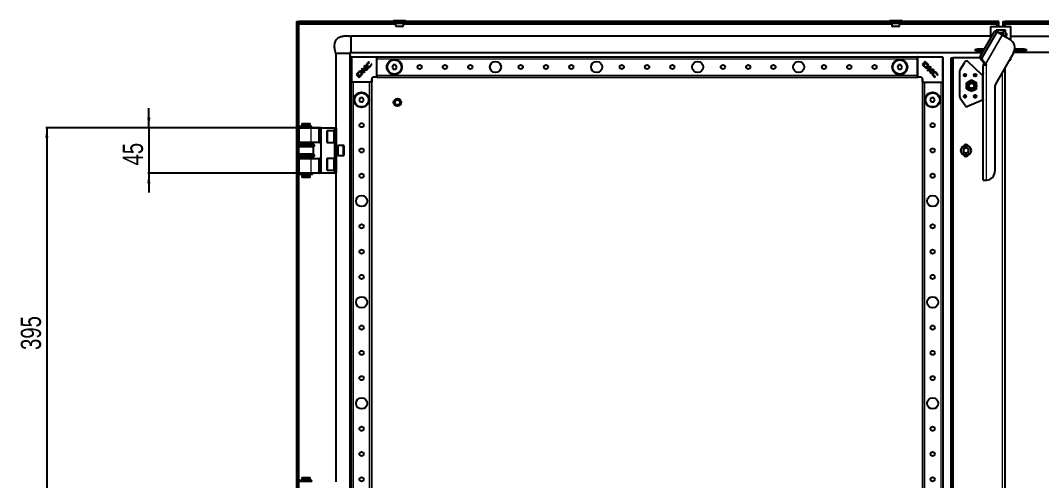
# Model space of a CAD drawing. Header units: millimetres. Extents: x -1275 to 3240, y -1281 to 1219.
# Drawn here: x -1275 to -264, y 2 to 457 of the extents above; entities that cross this region are included whole.
import ezdxf

# ---------------------------------------------------------------- set-up
doc = ezdxf.new("R2010")
doc.units = ezdxf.units.MM
doc.layers.add('FORMAT', color=7, linetype='Continuous')
doc.styles.add('SLDTEXTSTYLE0', font='TXT', dxfattribs={"width": 0.75})
doc.dimstyles.new('SLDDIMSTYLE0', dxfattribs={"dimtxt": 20, "dimasz": 10, "dimexe": 0, "dimexo": 0.0625, "dimgap": 5, "dimtad": 2, "dimdec": 1, "dimrnd": 1e-09, "dimzin": 12, "dimdsep": 46, "dimtxsty": 'SLDTEXTSTYLE0', "dimsah": 1, "dimcen": 0.09, "dimadec": 0, "dimazin": 3, "dimtfac": 1, "dimtofl": 0, "dimtmove": 0, "dimatfit": 3, "dimfxl": 0, "dimfrac": 2, "dimtolj": 1, "dimtzin": 12, "dimarcsym": 0})
doc.dimstyles.new('SLDDIMSTYLE1', dxfattribs={"dimtxt": 20, "dimasz": 10, "dimexe": 0, "dimexo": 0.0625, "dimgap": 5, "dimtad": 2, "dimdec": 1, "dimrnd": 1e-09, "dimzin": 12, "dimdsep": 46, "dimtxsty": 'SLDTEXTSTYLE0', "dimsah": 1, "dimcen": 0.09, "dimadec": 0, "dimazin": 3, "dimtfac": 1, "dimtmove": 0, "dimatfit": 0, "dimfxl": 0, "dimfrac": 2, "dimtolj": 1, "dimtzin": 12, "dimarcsym": 0})

# ---------------------------------------------------------------- blocks, each defined once
blk = doc.blocks.new('_D_6')
at = {"layer": 'FORMAT'}
for p, q in [((-999.6, 351.3), (-1250.2, 351.3)), ((-1249.2, 351.3), (-1249.2, -43.7)), ((-988, -43.7), (-1250.2, -43.7))]:
    blk.add_line(p, q, dxfattribs=at)
for points in [[(-1249.2, 351.3), (-1250.7, 341.3), (-1247.6, 341.3)], [(-1249.2, -43.7), (-1247.6, -33.7), (-1250.7, -33.7)]]:
    blk.add_solid(points, dxfattribs=at)
at = {"layer": 'FORMAT', "insert": (-1274.9, 131.6), "char_height": 20, "attachment_point": 1, "rotation": 90, "style": 'SLDTEXTSTYLE0'}
blk.add_mtext('395', dxfattribs=at)
blk = doc.blocks.new('_D_10')
at = {"layer": 'FORMAT'}
for p, q in [((-1148.3, 351.3), (-1148.3, 370.5)), ((-977.6, 351.3), (-1149.3, 351.3)), ((-1148.3, 351.3), (-1148.3, 306.3)), ((-977.6, 306.3), (-1149.3, 306.3)), ((-1148.3, 306.3), (-1148.3, 287.1))]:
    blk.add_line(p, q, dxfattribs=at)
for points in [[(-1148.3, 351.3), (-1146.7, 361.3), (-1149.8, 361.3)], [(-1148.3, 306.3), (-1149.8, 296.3), (-1146.7, 296.3)]]:
    blk.add_solid(points, dxfattribs=at)
at = {"layer": 'FORMAT', "insert": (-1174, 314), "char_height": 20, "attachment_point": 1, "rotation": 90, "style": 'SLDTEXTSTYLE0'}
blk.add_mtext('45', dxfattribs=at)

msp = doc.modelspace()

# ---------------------------------------------------------------- linework, layer by layer
at = {"color": 7, "linetype": 'Continuous', "lineweight": 25}
for p, q in [((-1002.26, 456.28), (-1002.26, -898.72)), ((-1002.26, 456.28), (-1000.26, 456.28)), ((-1000.26, 456.28), (-1000.26, -898.72)), ((-309.56, 456.28), (-999.96, 456.28)), ((-999.96, 454.28), (-999.96, 456.28)), ((-906.01, 457.03), (-906.01, 456.28)), ((-905.76, 457.28), (-894.76, 457.28)), ((-894.51, 456.28), (-894.51, 457.03)), ((-415.01, 457.03), (-415.01, 456.28)), ((-414.76, 457.28), (-406.25, 457.28)), ((-406.25, 457.28), (-403.76, 457.28)), ((-403.51, 456.28), (-403.51, 457.03)), ((-309.56, 454.28), (-309.56, 456.28)), ((-307.26, 456.28), (-309.26, 456.28)), ((-309.26, 451.28), (-309.26, 456.28)), ((-307.26, 451.28), (-307.26, 456.28)), ((-303.26, 456.28), (-301.26, 456.28)), ((-303.26, 456.28), (-303.26, 451.28)), ((-301.26, 456.28), (-301.26, 451.28)), ((-300.96, 454.28), (-300.96, 456.28)), ((389.44, 456.28), (-300.96, 456.28)), ((-309.56, 454.28), (-999.96, 454.28)), ((-999.66, 453.68), (-999.86, 454.28)), ((-325.7, 421.78), (-311.56, 446.26)), ((-323.86, 420.72), (-309.72, 445.2)), ((-315.26, 451.28), (-295.26, 451.28)), ((-315.26, 439.86), (-315.26, 451.28)), ((-310.45, 446.77), (-308.61, 445.71)), ((-309.65, 454.28), (-309.86, 453.68)), ((-307.26, 445.33), (-309.76, 447.82)), ((-309.76, 447.82), (-309.76, 446.38)), ((-300.76, 447.82), (-309.76, 447.82)), ((-308.61, 445.71), (-303.85, 442.96)), ((-307.26, 444.94), (-307.26, 445.33)), ((-307.26, 445.33), (-306.76, 444.83)), ((-307.26, 445.33), (-303.25, 445.33)), ((-303.25, 445.33), (-303.75, 444.83)), ((-303.25, 445.33), (-300.76, 447.82)), ((-303.25, 445.33), (-303.25, 442.62)), ((389.44, 454.28), (-300.96, 454.28)), ((-300.66, 453.68), (-300.85, 454.28)), ((-300.76, 445.26), (-300.76, 447.82)), ((-300.76, 441.38), (-300.76, 445.26)), ((-295.26, 437.87), (-295.26, 451.28)), ((-948.26, 441.78), (-948.26, 426.11)), ((-315.26, 441.78), (-948.26, 441.78)), ((-303.48, 442.75), (-303.85, 442.96)), ((-303.48, 442.75), (-296.54, 438.74)), ((-300.76, 441.18), (-300.76, 441.38)), ((-295.26, 441.78), (337.74, 441.78)), ((-963.26, 424.78), (-963.26, 351.28)), ((-959.98, 424.78), (-962.28, 424.78)), ((-959.83, 424.78), (-959.98, 424.78)), ((-952.69, 424.78), (-959.83, 424.78)), ((-952.63, 424.78), (-952.69, 424.78)), ((-950.24, 424.78), (-952.63, 424.78)), ((-949.37, 424.78), (-950.24, 424.78)), ((-949.26, 424.78), (-949.26, -867.22)), ((-948.26, 425.78), (-323.38, 425.78)), ((-330.26, 427.28), (-330.26, 428.78)), ((-330.26, 428.78), (-328.26, 428.78)), ((-328.26, 427.28), (-330.26, 427.28)), ((-328.26, 428.78), (-328.26, 427.28)), ((-321.65, 428.78), (-328.26, 428.78)), ((-322.52, 427.28), (-328.26, 427.28)), ((-292.79, 425.23), (-310.63, 394.34)), ((337.74, 425.78), (-292.51, 425.78)), ((-282.26, 427.28), (-291.94, 427.28)), ((-282.26, 428.78), (-291.62, 428.78)), ((-282.26, 427.28), (-282.26, 428.78)), ((-282.26, 428.78), (-280.26, 428.78)), ((-280.26, 427.28), (-282.26, 427.28)), ((-280.26, 428.78), (-280.26, 427.28)), ((-947.76, 396.58), (-947.76, 420.98)), ((-947.46, 421.28), (-923.06, 421.28)), ((-929.82, 415.74), (-930.15, 416.43)), ((-929.96, 415.6), (-929.82, 415.74)), ((-922.76, 420.98), (-922.76, 421.28)), ((-922.76, 421.28), (-387.76, 421.28)), ((-922.76, 420.98), (-922.76, 420.34)), ((-922.76, 419.28), (-922.76, 420.34)), ((-922.76, 403.28), (-922.76, 419.28)), ((-387.76, 420.98), (-387.76, 421.28)), ((-387.76, 420.34), (-387.76, 420.98)), ((-387.76, 419.28), (-387.76, 420.34)), ((-387.76, 403.28), (-387.76, 419.28)), ((-387.46, 421.28), (-363.06, 421.28)), ((-380.15, 416.64), (-383.11, 413.68)), ((-379.45, 415.11), (-381.63, 412.93)), ((-378.16, 414.64), (-380.15, 416.64)), ((-378.71, 414.39), (-379.45, 415.11)), ((-362.76, 420.98), (-362.76, 396.58)), ((-354.76, 420.28), (-354.76, -862.72)), ((-354.76, 420.28), (-352.76, 420.28)), ((-352.76, 420.28), (-352.76, -862.72)), ((-352.16, 420.28), (-352.76, 420.28)), ((-326.04, 420.28), (-352.16, 420.28)), ((-345.49, 408.44), (-341.03, 416.16)), ((-337.95, 416.6), (-324.76, 404.28)), ((-322.15, 415.5), (-325.73, 419.55)), ((-320.32, 414.44), (-323.89, 418.49)), ((-322.15, 415.5), (-320.32, 414.44)), ((-296.69, 418.48), (-295.26, 418.48)), ((-295.26, 418.48), (-295.26, 420.96)), ((-941.12, 405.88), (-943.11, 403.89)), ((-940.87, 405.33), (-941.59, 404.59)), ((-941.59, 404.59), (-939.41, 402.41)), ((-937.06, 409.94), (-938.11, 408.89)), ((-938.11, 408.89), (-935.15, 405.93)), ((-935.67, 408.55), (-937.06, 409.94)), ((-935.18, 411.82), (-935.67, 408.55)), ((-935.33, 408.23), (-932.67, 408.41)), ((-934.09, 406.99), (-935.33, 408.23)), ((-934.39, 412.61), (-935.18, 411.82)), ((-935.15, 405.93), (-934.09, 406.99)), ((-934.86, 409.52), (-934.39, 412.61)), ((-931.39, 409.7), (-934.86, 409.52)), ((-932.67, 408.41), (-931.39, 409.7)), ((-928.01, 414.17), (-928.12, 414.06)), ((-927.76, 413.66), (-928.01, 414.17)), ((-906.41, 413.28), (-907.57, 411.28)), ((-907.57, 411.28), (-906.41, 409.28)), ((-904.1, 413.28), (-906.41, 413.28)), ((-906.41, 409.28), (-904.1, 409.28)), ((-902.95, 411.28), (-904.1, 413.28)), ((-904.1, 409.28), (-902.95, 411.28)), ((-406.41, 413.28), (-407.57, 411.28)), ((-407.57, 411.28), (-406.41, 409.28)), ((-404.1, 413.28), (-406.41, 413.28)), ((-406.41, 409.28), (-404.1, 409.28)), ((-402.95, 411.28), (-404.1, 413.28)), ((-404.1, 409.28), (-402.95, 411.28)), ((-383.11, 413.68), (-381.22, 411.79)), ((-381.63, 412.93), (-380.95, 412.27)), ((-381.22, 411.79), (-381.2, 411.77)), ((-375.15, 411.63), (-378.11, 408.67)), ((-378.11, 408.67), (-377.05, 407.61)), ((-377.05, 407.61), (-375.81, 408.86)), ((-375.81, 408.86), (-375.63, 406.2)), ((-375.63, 406.2), (-374.34, 404.91)), ((-375.49, 409.2), (-374.1, 410.59)), ((-372.22, 408.71), (-375.49, 409.2)), ((-374.1, 410.59), (-375.15, 411.63)), ((-374.52, 408.38), (-371.43, 407.91)), ((-374.34, 404.91), (-374.52, 408.38)), ((-371.43, 407.91), (-372.22, 408.71)), ((-345.76, 381.39), (-345.76, 407.44)), ((-320.24, 414.28), (-322.76, 414.28)), ((-322.76, 414.28), (-322.76, 412.04)), ((-322.76, 299.28), (-322.76, 412.04)), ((-319.44, 413.6), (-320, 414.13)), ((-319.76, 413.9), (-319.76, 413.48)), ((-319.46, 413.57), (-319.44, 413.6)), ((-301.26, 410.57), (-301.26, -853)), ((-947.76, -838.72), (-947.76, 396.28)), ((-947.46, 396.28), (-947.76, 396.28)), ((-946.81, 396.28), (-947.46, 396.28)), ((-945.76, 396.28), (-946.81, 396.28)), ((-929.76, 396.28), (-945.76, 396.28)), ((-943.11, 403.89), (-940.15, 400.93)), ((-940.15, 400.93), (-938.26, 402.82)), ((-939.41, 402.41), (-938.75, 403.09)), ((-938.26, 402.82), (-938.24, 402.84)), ((-928.7, 396.28), (-929.76, 396.28)), ((-928.06, 396.28), (-928.7, 396.28)), ((-927.76, 396.28), (-928.06, 396.28)), ((-927.76, 399.28), (-927.76, 396.58)), ((-927.76, -838.72), (-927.76, 396.28)), ((-923.06, 401.28), (-925.76, 401.28)), ((-922.76, 402.23), (-922.76, 403.28)), ((-922.76, 402.23), (-922.76, 401.58)), ((-922.76, 401.28), (-922.76, 401.58)), ((-922.76, 401.28), (-387.76, 401.28)), ((-387.76, 402.23), (-387.76, 403.28)), ((-387.76, 401.58), (-387.76, 402.23)), ((-387.76, 401.28), (-387.76, 401.58)), ((-384.76, 401.28), (-387.46, 401.28)), ((-382.76, 396.58), (-382.76, 399.28)), ((-382.76, 396.28), (-382.76, -838.72)), ((-382.76, 396.28), (-382.46, 396.28)), ((-381.81, 396.28), (-382.46, 396.28)), ((-381.81, 396.28), (-380.76, 396.28)), ((-380.76, 396.28), (-364.76, 396.28)), ((-370.38, 401.29), (-369.87, 401.53)), ((-369.87, 401.53), (-369.98, 401.64)), ((-368.44, 403.48), (-368.3, 403.35)), ((-368.3, 403.35), (-367.61, 403.68)), ((-364.76, 396.28), (-363.7, 396.28)), ((-363.06, 396.28), (-363.7, 396.28)), ((-363.06, 396.28), (-362.76, 396.28)), ((-362.76, 396.28), (-362.76, -838.72)), ((-339.33, 395.55), (-336.86, 397.05)), ((-334.4, 398.55), (-331.86, 397.17)), ((-324.76, 404.28), (-323.36, 404.28)), ((-323.12, 404.28), (-323.36, 404.28)), ((-334.12, 387.01), (-336.65, 388.39)), ((-329.19, 390.02), (-331.65, 388.51)), ((-311.17, 392.34), (-311.17, 308.28)), ((-938.91, 380.78), (-940.07, 378.78)), ((-940.07, 378.78), (-938.91, 376.78)), ((-936.6, 380.78), (-938.91, 380.78)), ((-938.91, 376.78), (-936.6, 376.78)), ((-935.45, 378.78), (-936.6, 380.78)), ((-936.6, 376.78), (-935.45, 378.78)), ((-373.91, 380.78), (-375.07, 378.78)), ((-375.07, 378.78), (-373.91, 376.78)), ((-371.6, 380.78), (-373.91, 380.78)), ((-373.91, 376.78), (-371.6, 376.78)), ((-370.45, 378.78), (-371.6, 380.78)), ((-371.6, 376.78), (-370.45, 378.78)), ((-340.66, 373.13), (-345.42, 380.28)), ((-323.36, 378.53), (-338.25, 372.38)), ((-323.36, 378.53), (-323.12, 378.78)), ((-323.36, 378.53), (-322.76, 378.64)), ((-996.18, 355.53), (-996.76, 354.53)), ((-996.76, 354.53), (-996.76, 352.53)), ((-993.29, 354.53), (-996.76, 354.53)), ((-996.18, 355.53), (-993.21, 355.53)), ((-988.76, 354.53), (-993.29, 354.53)), ((-993.21, 355.53), (-989.33, 355.53)), ((-988.76, 354.53), (-989.33, 355.53)), ((-988.76, 352.53), (-988.76, 354.53)), ((-999.91, 352.48), (-999.91, 351.58)), ((-986.92, 352.48), (-999.91, 352.48)), ((-986.92, 351.58), (-999.91, 351.58)), ((-999.76, 351.08), (-999.76, 336.98)), ((-999.56, 351.28), (-987.95, 351.28)), ((-996.76, 352.53), (-993.29, 352.53)), ((-996.76, 351.53), (-996.76, 351.28)), ((-996.76, 351.53), (-993.29, 351.53)), ((-996.26, 352.53), (-996.26, 352.48)), ((-996.26, 351.58), (-996.26, 351.53)), ((-993.29, 352.53), (-988.76, 352.53)), ((-993.29, 351.53), (-988.76, 351.53)), ((-989.26, 352.48), (-989.26, 352.53)), ((-989.26, 351.53), (-989.26, 351.58)), ((-988.76, 351.28), (-988.76, 351.53)), ((-987.95, 351.28), (-980.06, 351.28)), ((-986.83, 352.48), (-986.92, 352.48)), ((-986.83, 351.58), (-986.92, 351.58)), ((-986.83, 351.58), (-986.83, 352.48)), ((-986.81, 352.48), (-986.83, 352.48)), ((-986.81, 351.58), (-986.83, 351.58)), ((-986.81, 351.58), (-986.81, 352.48)), ((-979.78, 351.28), (-980.06, 351.28)), ((-979.78, 351.28), (-977.56, 351.28)), ((-977.76, 306.48), (-977.76, 351.08)), ((-977.56, 351.28), (-964.34, 351.28)), ((-971.76, 347.98), (-971.76, 336.88)), ((-964.38, 348.28), (-971.46, 348.28)), ((-964.76, 347.98), (-964.76, 336.88)), ((-963.06, 348.28), (-964.38, 348.28)), ((-964.34, 351.28), (-962.96, 351.28)), ((-964.26, 348.58), (-964.26, 351.08)), ((-962.76, 351.08), (-962.76, 348.58)), ((-962.76, 347.98), (-962.76, 348.58)), ((-962.76, 347.98), (-962.76, 336.88)), ((-1000.26, 335.78), (-985.26, 335.78)), ((-985.26, 335.18), (-1000.26, 335.18)), ((-987.95, 336.78), (-999.56, 336.78)), ((-996.76, 336.78), (-996.76, 335.78)), ((-988.76, 335.78), (-988.76, 336.78)), ((-980.06, 336.78), (-987.95, 336.78)), ((-985.26, 335.18), (-985.26, 335.78)), ((-984.56, 334.5), (-985.26, 335.18)), ((-980.06, 336.78), (-979.78, 336.78)), ((-979.26, 336.78), (-979.78, 336.78)), ((-971.46, 336.58), (-964.38, 336.58)), ((-964.38, 336.58), (-963.06, 336.58)), ((-964.26, 321.28), (-964.26, 336.28)), ((-962.76, 336.28), (-962.76, 336.88)), ((-962.76, 336.28), (-962.76, 321.28)), ((-955.86, 333.78), (-961.26, 333.78)), ((-961.26, 333.78), (-961.26, 323.78)), ((-985.26, 332.38), (-1000.26, 332.38)), ((-985.26, 325.18), (-1000.26, 325.18)), ((-985.26, 332.38), (-984.56, 333.07)), ((-985.26, 325.18), (-985.26, 332.38)), ((-984.56, 324.5), (-985.26, 325.18)), ((-961.51, 331.78), (-962.76, 331.78)), ((-962.76, 325.78), (-961.51, 325.78)), ((-961.26, 323.78), (-955.86, 323.78)), ((-955.26, 333.18), (-955.26, 324.38)), ((-341.85, 330.78), (-342.54, 327.97)), ((-340.44, 325.97), (-342.54, 327.97)), ((-339.07, 331.6), (-341.85, 330.78)), ((-337.66, 326.78), (-340.44, 325.97)), ((-339.07, 331.6), (-336.98, 329.6)), ((-337.66, 326.78), (-336.98, 329.6)), ((-985.26, 322.38), (-1000.26, 322.38)), ((-1000.26, 321.78), (-985.26, 321.78)), ((-999.76, 320.58), (-999.76, 306.48)), ((-999.56, 320.78), (-987.95, 320.78)), ((-996.76, 321.78), (-996.76, 320.78)), ((-988.76, 320.78), (-988.76, 321.78)), ((-987.95, 320.78), (-980.06, 320.78)), ((-985.26, 322.38), (-984.56, 323.07)), ((-985.26, 321.78), (-985.26, 322.38)), ((-979.78, 320.78), (-980.06, 320.78)), ((-979.78, 320.78), (-979.26, 320.78)), ((-971.76, 320.68), (-971.76, 309.58)), ((-964.38, 320.98), (-971.46, 320.98)), ((-964.76, 320.68), (-964.76, 309.58)), ((-963.06, 320.98), (-964.38, 320.98)), ((-962.76, 320.68), (-962.76, 321.28)), ((-962.76, 320.68), (-962.76, 309.58)), ((-999.91, 305.98), (-999.91, 305.08)), ((-986.44, 305.98), (-999.91, 305.98)), ((-986.44, 305.08), (-999.91, 305.08)), ((-987.95, 306.28), (-999.56, 306.28)), ((-996.76, 306.28), (-996.76, 306.03)), ((-996.76, 306.03), (-993.29, 306.03)), ((-996.76, 305.03), (-996.76, 303.03)), ((-996.76, 305.03), (-993.29, 305.03)), ((-996.26, 306.03), (-996.26, 305.98)), ((-996.26, 305.08), (-996.26, 305.03)), ((-993.29, 306.03), (-988.76, 306.03)), ((-993.29, 305.03), (-988.76, 305.03)), ((-989.26, 305.98), (-989.26, 306.03)), ((-989.26, 305.03), (-989.26, 305.08)), ((-988.76, 306.03), (-988.76, 306.28)), ((-988.76, 303.03), (-988.76, 305.03)), ((-980.06, 306.28), (-987.95, 306.28)), ((-986.39, 305.98), (-986.44, 305.98)), ((-986.39, 305.08), (-986.44, 305.08)), ((-986.39, 305.08), (-986.39, 305.98)), ((-980.06, 306.28), (-979.78, 306.28)), ((-977.56, 306.28), (-979.78, 306.28)), ((-964.34, 306.28), (-977.56, 306.28)), ((-971.46, 309.28), (-964.38, 309.28)), ((-964.38, 309.28), (-963.06, 309.28)), ((-962.96, 306.28), (-964.34, 306.28)), ((-964.26, 306.48), (-964.26, 308.98)), ((-963.26, 306.28), (-963.26, 1.28)), ((-962.76, 308.98), (-962.76, 309.58)), ((-962.76, 308.98), (-962.76, 306.48)), ((-996.76, 303.03), (-996.18, 302.03)), ((-996.76, 303.03), (-988.76, 303.03)), ((-989.33, 302.03), (-996.18, 302.03)), ((-989.33, 302.03), (-988.76, 303.03)), ((-322.76, 299.28), (-321.79, 299.28)), ((-321.79, 299.28), (-319.67, 299.28)), ((-999.91, 2.48), (-999.91, 1.58)), ((-986.92, 2.48), (-999.91, 2.48)), ((-986.92, 1.58), (-999.91, 1.58)), ((-996.18, 5.53), (-996.76, 4.53)), ((-996.76, 4.53), (-996.76, 2.53)), ((-993.29, 4.53), (-996.76, 4.53)), ((-996.76, 2.53), (-993.29, 2.53)), ((-996.26, 2.53), (-996.26, 2.48)), ((-996.18, 5.53), (-993.21, 5.53)), ((-988.76, 4.53), (-993.29, 4.53)), ((-993.29, 2.53), (-988.76, 2.53)), ((-993.21, 5.53), (-989.33, 5.53)), ((-988.76, 4.53), (-989.33, 5.53)), ((-989.26, 2.48), (-989.26, 2.53)), ((-988.76, 2.53), (-988.76, 4.53)), ((-986.83, 2.48), (-986.92, 2.48)), ((-986.83, 1.58), (-986.92, 1.58)), ((-986.83, 1.58), (-986.83, 2.48)), ((-986.81, 2.48), (-986.83, 2.48)), ((-986.81, 1.58), (-986.83, 1.58)), ((-986.81, 1.58), (-986.81, 2.48))]:
    msp.add_line(p, q, dxfattribs=at)
at = {"color": 8, "linetype": 'Continuous', "lineweight": 18}
for p, q in [((-894.51, 457.03), (-906.01, 457.03)), ((-406.11, 457.03), (-415.01, 457.03)), ((-403.51, 457.03), (-406.11, 457.03)), ((-999.66, 352.48), (-999.66, 453.68)), ((-999.66, 453.68), (-904.23, 453.68)), ((-896.29, 453.68), (-413.23, 453.68)), ((-405.29, 453.68), (-309.86, 453.68)), ((-311.56, 446.26), (-309.72, 445.2)), ((-309.86, 453.68), (-309.86, 451.28)), ((-300.66, 451.28), (-300.66, 453.68)), ((-300.66, 453.68), (-205.23, 453.68)), ((-320.32, 414.44), (-303.85, 442.96)), ((-320, 414.13), (-303.48, 442.75)), ((-306.76, 444.83), (-306.76, 444.65)), ((-303.75, 444.83), (-306.76, 444.83)), ((-303.75, 442.91), (-303.75, 444.83)), ((-947.46, 420.98), (-947.76, 420.98)), ((-947.46, 420.98), (-947.46, 421.28)), ((-947.46, 420.98), (-947.46, 396.58)), ((-923.06, 420.98), (-947.46, 420.98)), ((-923.06, 421.28), (-923.06, 420.98)), ((-923.06, 401.58), (-923.06, 420.98)), ((-922.76, 420.98), (-923.06, 420.98)), ((-922.76, 419.28), (-387.76, 419.28)), ((-387.46, 420.98), (-387.76, 420.98)), ((-387.46, 420.98), (-387.46, 421.28)), ((-387.46, 420.98), (-387.46, 401.58)), ((-363.06, 420.98), (-387.46, 420.98)), ((-363.06, 420.98), (-363.06, 421.28)), ((-363.06, 396.58), (-363.06, 420.98)), ((-363.06, 420.98), (-362.76, 420.98)), ((-352.16, -862.72), (-352.16, 420.28)), ((-325.73, 419.55), (-323.89, 418.49)), ((-325.7, 421.78), (-323.86, 420.72)), ((-319.46, 299.31), (-319.46, 413.57)), ((-303.86, 406.07), (-303.86, -848.5)), ((-300.66, -854.04), (-300.66, 411.61)), ((-947.46, 396.58), (-947.76, 396.58)), ((-947.46, 396.58), (-928.06, 396.58)), ((-947.46, 396.58), (-947.46, 396.28)), ((-945.76, -838.72), (-945.76, 396.28)), ((-929.76, -838.72), (-929.76, 396.28)), ((-928.06, 396.58), (-928.06, 399.28)), ((-927.76, 399.28), (-928.06, 399.28)), ((-928.06, 396.58), (-928.06, 396.28)), ((-927.76, 396.58), (-928.06, 396.58)), ((-925.76, 401.58), (-923.06, 401.58)), ((-925.76, 401.28), (-925.76, 401.58)), ((-923.06, 401.58), (-923.06, 401.28)), ((-922.76, 401.58), (-923.06, 401.58)), ((-922.76, 403.28), (-387.76, 403.28)), ((-387.46, 401.58), (-387.76, 401.58)), ((-387.46, 401.58), (-384.76, 401.58)), ((-387.46, 401.28), (-387.46, 401.58)), ((-384.76, 401.28), (-384.76, 401.58)), ((-382.76, 399.28), (-382.46, 399.28)), ((-382.46, 396.58), (-382.76, 396.58)), ((-382.46, 399.28), (-382.46, 396.58)), ((-382.46, 396.58), (-363.06, 396.58)), ((-382.46, 396.28), (-382.46, 396.58)), ((-380.76, 396.28), (-380.76, -838.72)), ((-364.76, 396.28), (-364.76, -838.72)), ((-363.06, 396.28), (-363.06, 396.58)), ((-362.76, 396.58), (-363.06, 396.58)), ((-323.36, 378.53), (-323.36, 404.28)), ((-987.81, 351.08), (-999.76, 351.08)), ((-999.66, 351.26), (-999.66, 351.58)), ((-987.81, 351.08), (-987.81, 336.98)), ((-979.92, 351.08), (-987.81, 351.08)), ((-986.92, 351.58), (-986.92, 352.48)), ((-979.92, 336.98), (-979.92, 351.08)), ((-979.78, 351.08), (-979.92, 351.08)), ((-979.78, 351.08), (-979.78, 351.28)), ((-979.78, 351.08), (-979.78, 336.98)), ((-977.76, 351.08), (-979.78, 351.08)), ((-977.76, 351.08), (-977.56, 351.08)), ((-977.56, 351.28), (-977.56, 351.08)), ((-977.56, 351.08), (-977.56, 306.48)), ((-964.26, 351.08), (-977.56, 351.08)), ((-972.06, 336.88), (-972.06, 347.98)), ((-972.06, 347.98), (-971.76, 347.98)), ((-971.76, 347.98), (-971.46, 347.98)), ((-971.46, 348.58), (-964.26, 348.58)), ((-971.46, 348.58), (-971.46, 348.28)), ((-971.46, 348.28), (-971.46, 347.98)), ((-965.06, 347.98), (-971.46, 347.98)), ((-971.46, 347.98), (-971.46, 336.88)), ((-965.06, 348.28), (-965.06, 347.98)), ((-965.06, 347.98), (-964.76, 347.98)), ((-965.06, 336.88), (-965.06, 347.98)), ((-964.76, 347.98), (-964.46, 347.98)), ((-964.46, 348.28), (-964.46, 347.98)), ((-963.06, 347.98), (-964.46, 347.98)), ((-964.46, 347.98), (-964.46, 336.88)), ((-962.76, 351.08), (-964.26, 351.08)), ((-964.26, 348.58), (-962.76, 348.58)), ((-963.06, 348.28), (-963.06, 347.98)), ((-962.76, 347.98), (-963.06, 347.98)), ((-963.06, 336.88), (-963.06, 347.98)), ((-984.56, 334.5), (-1000.26, 334.5)), ((-999.76, 336.98), (-987.81, 336.98)), ((-999.66, 335.78), (-999.66, 336.81)), ((-987.81, 336.98), (-979.92, 336.98)), ((-979.78, 336.98), (-979.92, 336.98)), ((-979.78, 336.78), (-979.78, 336.98)), ((-979.78, 336.98), (-979.26, 336.98)), ((-979.26, 336.78), (-979.26, 336.98)), ((-971.76, 336.88), (-972.06, 336.88)), ((-971.46, 336.88), (-971.76, 336.88)), ((-971.46, 336.88), (-965.06, 336.88)), ((-971.46, 336.88), (-971.46, 336.58)), ((-971.46, 336.58), (-971.46, 336.28)), ((-964.26, 336.28), (-971.46, 336.28)), ((-965.06, 336.88), (-965.06, 336.58)), ((-964.76, 336.88), (-965.06, 336.88)), ((-964.46, 336.88), (-964.76, 336.88)), ((-964.46, 336.88), (-963.06, 336.88)), ((-964.46, 336.88), (-964.46, 336.58)), ((-962.76, 336.28), (-964.26, 336.28)), ((-963.06, 336.88), (-963.06, 336.58)), ((-963.06, 336.88), (-962.76, 336.88)), ((-955.86, 323.78), (-955.86, 333.78)), ((-984.56, 333.07), (-1000.26, 333.07)), ((-984.56, 324.5), (-1000.26, 324.5)), ((-961.51, 328.78), (-961.51, 331.78)), ((-961.51, 325.78), (-961.51, 328.78)), ((-984.56, 323.07), (-1000.26, 323.07)), ((-987.81, 320.58), (-999.76, 320.58)), ((-999.66, 320.76), (-999.66, 321.78)), ((-987.81, 320.58), (-987.81, 306.48)), ((-979.92, 320.58), (-987.81, 320.58)), ((-979.92, 306.48), (-979.92, 320.58)), ((-979.92, 320.58), (-979.78, 320.58)), ((-979.78, 320.58), (-979.78, 320.78)), ((-979.78, 320.58), (-979.78, 306.48)), ((-979.26, 320.58), (-979.78, 320.58)), ((-979.26, 320.58), (-979.26, 320.78)), ((-972.06, 309.58), (-972.06, 320.68)), ((-972.06, 320.68), (-971.76, 320.68)), ((-971.76, 320.68), (-971.46, 320.68)), ((-971.46, 321.28), (-964.26, 321.28)), ((-971.46, 320.98), (-971.46, 321.28)), ((-971.46, 320.98), (-971.46, 320.68)), ((-965.06, 320.68), (-971.46, 320.68)), ((-971.46, 320.68), (-971.46, 309.58)), ((-965.06, 320.98), (-965.06, 320.68)), ((-965.06, 320.68), (-964.76, 320.68)), ((-965.06, 309.58), (-965.06, 320.68)), ((-964.76, 320.68), (-964.46, 320.68)), ((-964.46, 320.68), (-964.46, 320.98)), ((-963.06, 320.68), (-964.46, 320.68)), ((-964.46, 320.68), (-964.46, 309.58)), ((-964.26, 321.28), (-962.76, 321.28)), ((-963.06, 320.68), (-963.06, 320.98)), ((-963.06, 320.68), (-962.76, 320.68)), ((-963.06, 309.58), (-963.06, 320.68)), ((-999.76, 306.48), (-987.81, 306.48)), ((-999.66, 305.98), (-999.66, 306.31)), ((-999.66, 2.48), (-999.66, 305.08)), ((-987.81, 306.48), (-979.92, 306.48)), ((-986.44, 305.08), (-986.44, 305.98)), ((-979.92, 306.48), (-979.78, 306.48)), ((-979.78, 306.28), (-979.78, 306.48)), ((-979.78, 306.48), (-977.76, 306.48)), ((-977.56, 306.48), (-977.76, 306.48)), ((-977.56, 306.48), (-964.26, 306.48)), ((-977.56, 306.48), (-977.56, 306.28)), ((-972.06, 309.58), (-971.76, 309.58)), ((-971.76, 309.58), (-971.46, 309.58)), ((-971.46, 309.58), (-965.06, 309.58)), ((-971.46, 309.58), (-971.46, 309.28)), ((-971.46, 308.98), (-971.46, 309.28)), ((-964.26, 308.98), (-971.46, 308.98)), ((-965.06, 309.58), (-965.06, 309.28)), ((-965.06, 309.58), (-964.76, 309.58)), ((-964.76, 309.58), (-964.46, 309.58)), ((-964.46, 309.28), (-964.46, 309.58)), ((-964.46, 309.58), (-963.06, 309.58)), ((-962.76, 308.98), (-964.26, 308.98)), ((-964.26, 306.48), (-962.76, 306.48)), ((-963.06, 309.28), (-963.06, 309.58)), ((-963.06, 309.58), (-962.76, 309.58)), ((-986.92, 1.58), (-986.92, 2.48))]:
    msp.add_line(p, q, dxfattribs=at)
at = {"color": 7, "linetype": 'Continuous', "lineweight": 25}
for centre, radius in [((-905.26, 411.28), 7.5), ((-905.26, 411.28), 7), ((-805.26, 411.28), 5.5), ((-705.26, 411.28), 5.5), ((-605.26, 411.28), 5.5), ((-505.26, 411.28), 5.5), ((-405.26, 411.28), 7.5), ((-405.26, 411.28), 7), ((-880.26, 411.28), 2.1), ((-855.26, 411.28), 2.1), ((-830.26, 411.28), 2.1), ((-780.26, 411.28), 2.1), ((-755.26, 411.28), 2.1), ((-730.26, 411.28), 2.1), ((-680.26, 411.28), 2.1), ((-655.26, 411.28), 2.1), ((-630.26, 411.28), 2.1), ((-580.26, 411.28), 2.1), ((-555.26, 411.28), 2.1), ((-530.26, 411.28), 2.1), ((-480.26, 411.28), 2.1), ((-455.26, 411.28), 2.1), ((-430.26, 411.28), 2.1), ((-340.76, 403.28), 1.35), ((-330.76, 403.28), 1.35), ((-340.76, 403.28), 0.493), ((-334.26, 392.78), 5), ((-334.26, 392.78), 3.57), ((-334.26, 392.78), 3), ((-334.26, 392.78), 2.5), ((-330.76, 403.28), 0.493), ((-937.76, 378.78), 7.5), ((-937.76, 378.78), 7), ((-372.76, 378.78), 7.5), ((-372.76, 378.78), 7), ((-902.26, 376.28), 3.75), ((-902.26, 376.28), 3), ((-902.26, 376.28), 2.5), ((-340.76, 382.28), 1.35), ((-340.76, 382.28), 0.493), ((-330.76, 382.28), 1.35), ((-330.76, 382.28), 0.493), ((-937.76, 353.78), 2.1), ((-372.76, 353.78), 2.1), ((-339.76, 328.78), 5), ((-937.76, 328.78), 2.1), ((-372.76, 328.78), 2.1), ((-937.76, 303.78), 2.1), ((-372.76, 303.78), 2.1), ((-937.76, 278.78), 5.5), ((-372.76, 278.78), 5.5), ((-937.76, 253.78), 2.1), ((-372.76, 253.78), 2.1), ((-937.76, 228.78), 2.1), ((-372.76, 228.78), 2.1), ((-937.76, 203.78), 2.1), ((-372.76, 203.78), 2.1), ((-937.76, 178.78), 5.5), ((-372.76, 178.78), 5.5), ((-937.76, 153.78), 2.1), ((-372.76, 153.78), 2.1), ((-937.76, 128.78), 2.1), ((-372.76, 128.78), 2.1), ((-937.76, 103.78), 2.1), ((-372.76, 103.78), 2.1), ((-937.76, 78.78), 5.5), ((-372.76, 78.78), 5.5), ((-937.76, 53.78), 2.1), ((-372.76, 53.78), 2.1), ((-937.76, 28.78), 2.1), ((-372.76, 28.78), 2.1), ((-937.76, 3.78), 2.1), ((-372.76, 3.78), 2.1)]:
    msp.add_circle(centre, radius, dxfattribs=at)
at = {"color": 8, "linetype": 'Continuous', "lineweight": 18}
for centre, radius in [((-334.26, 392.78), 3.97), ((-339.76, 328.78), 4.4)]:
    msp.add_circle(centre, radius, dxfattribs=at)
at = {"color": 7, "linetype": 'Continuous', "lineweight": 25}
for centre, radius, start, end in [((-905.76, 457.03), 0.25, 90, 180), ((-894.76, 457.03), 0.25, 0, 90), ((-414.76, 457.03), 0.25, 90, 180), ((-403.76, 457.03), 0.25, 0, 90), ((-903.37, 451.78), 0.5, 195.31604, 270.02276), ((-897.15, 451.78), 0.5, 269.99815, 345.40011), ((-412.37, 451.78), 0.5, 195.24646, 270.04596), ((-406.15, 451.78), 0.5, 269.96367, 344.83397), ((-310.73, 445.93), 0.893, 71.42175, 158.04947), ((-308.89, 444.87), 0.893, 71.42175, 158.04947), ((-301.26, 443.32), 2, 284.47751, 75.52249), ((-301.54, 430.08), 10, 330.95313, 60), ((-947.46, 420.98), 0.3, 90, 180), ((-930.25, 413.29), 1.97, 128.45405, 215.887), ((-923.06, 420.98), 0.3, 0, 90), ((-387.46, 420.98), 0.3, 90, 180), ((-381.37, 410.98), 4.87, 20.34448, 48.77765), ((-363.06, 420.98), 0.3, 0, 90), ((-339.31, 415.13), 2, 46.97493, 149.03624), ((-324.07, 420.64), 1.98, 144.95207, 213.44806), ((-322.24, 419.58), 1.98, 144.95207, 213.44806), ((-937.46, 402.67), 4.87, 110.34448, 138.77765), ((-936.68, 400.86), 6.12, 126.98881, 133.07444), ((-930.68, 413.69), 1.94, 233.30966, 322.34638), ((-383.18, 410.21), 6.12, 36.98881, 43.07444), ((-370.35, 404.21), 1.94, 143.30966, 232.34638), ((-370.75, 403.77), 1.97, 38.45405, 125.887), ((-343.76, 407.44), 2, 150, 180), ((-947.46, 396.58), 0.3, 180, 270), ((-928.06, 396.58), 0.3, 270, 0), ((-925.76, 399.28), 2, 90, 180), ((-923.06, 401.58), 0.3, 270, 0), ((-387.46, 401.58), 0.3, 180, 270), ((-384.76, 399.28), 2, 0, 90), ((-382.46, 396.58), 0.3, 180, 270), ((-363.06, 396.58), 0.3, 270, 0), ((-307.17, 392.34), 4, 150, 180), ((-343.76, 381.39), 2, 180, 213.69007), ((-338.99, 374.24), 2, 213.69007, 291.80141), ((-999.56, 351.08), 0.2, 90, 180), ((-977.56, 351.08), 0.2, 90, 180), ((-971.46, 347.98), 0.3, 90, 180), ((-964.46, 347.98), 0.3, 90, 180), ((-963.06, 348.58), 0.3, 270, 0), ((-962.96, 351.08), 0.2, 0, 90), ((-999.56, 336.98), 0.2, 180, 270), ((-985.26, 333.78), 1, 314.427, 45.573), ((-979.26, 335.28), 1.5, 0, 90), ((-971.46, 336.88), 0.3, 180, 270), ((-964.46, 336.88), 0.3, 180, 270), ((-963.06, 336.28), 0.3, 0, 90), ((-955.86, 333.18), 0.6, 0, 90), ((-339.76, 332.78), 2, 18.20996, 161.79004), ((-985.26, 323.78), 1, 314.427, 45.573), ((-961.51, 332.03), 0.25, 270, 0), ((-961.51, 325.53), 0.25, 0, 90), ((-955.86, 324.38), 0.6, 270, 0), ((-339.76, 328.78), 2.51, 166.35345, 226.35345), ((-339.76, 328.78), 2.51, 106.35345, 166.35345), ((-339.76, 324.78), 2, 198.20996, 341.79004), ((-339.76, 328.78), 2.51, 226.35345, 286.35345), ((-339.76, 328.78), 2.51, 46.35345, 106.35345), ((-339.76, 328.78), 2.51, 286.35345, 346.35345), ((-339.76, 328.78), 2.51, 346.35345, 46.35345), ((-999.56, 320.58), 0.2, 90, 180), ((-979.26, 322.28), 1.5, 270, 0), ((-971.46, 320.68), 0.3, 90, 180), ((-964.46, 320.68), 0.3, 90, 180), ((-963.06, 321.28), 0.3, 270, 0), ((-999.56, 306.48), 0.2, 180, 270), ((-977.56, 306.48), 0.2, 180, 270), ((-971.46, 309.58), 0.3, 180, 270), ((-964.46, 309.58), 0.3, 180, 270), ((-963.06, 308.98), 0.3, 0, 90), ((-962.96, 306.48), 0.2, 270, 0), ((-320.17, 308.28), 9, 274.50464, 0)]:
    msp.add_arc(centre, radius, start, end, dxfattribs=at)
at = {"color": 8, "linetype": 'Continuous', "lineweight": 18}
for centre, radius, start, end in [((-925.76, 399.28), 2.3, 90, 180), ((-384.76, 399.28), 2.3, 0, 90), ((-987.98, 351.11), 0.179, 351.95053, 78.57825), ((-980.09, 351.11), 0.179, 351.95053, 78.57825), ((-971.46, 347.98), 0.6, 90, 180), ((-987.98, 336.96), 0.179, 281.42175, 8.04947), ((-980.09, 336.96), 0.179, 281.42175, 8.04947), ((-979.26, 335.28), 1.7, 28.07249, 90), ((-971.46, 336.88), 0.6, 180, 270), ((-987.98, 320.61), 0.179, 351.95053, 78.57825), ((-980.09, 320.61), 0.179, 351.95053, 78.57825), ((-979.26, 322.28), 1.7, 270, 331.92751), ((-971.46, 320.68), 0.6, 90, 180), ((-987.98, 306.46), 0.179, 281.42175, 8.04947), ((-980.09, 306.46), 0.179, 281.42175, 8.04947), ((-971.46, 309.58), 0.6, 180, 270)]:
    msp.add_arc(centre, radius, start, end, dxfattribs=at)
at = {"color": 7, "linetype": 'Continuous', "lineweight": 25}
for centre, major_axis, start_param, end_param in [((-964.38, 348.58), (0, 0.3), 3.1415927, 4.712389), ((-964.34, 351.08), (0, 0.2), 4.712389, 6.2831853), ((-964.38, 336.28), (0, 0.3), 4.712389, 6.2831853), ((-964.38, 321.28), (0, 0.3), 3.1415927, 4.712389), ((-964.38, 308.98), (0, 0.3), 4.712389, 6.2831853), ((-964.34, 306.48), (0, 0.2), 3.1415927, 4.712389)]:
    msp.add_ellipse(centre, major_axis=major_axis, ratio=0.4142136, start_param=start_param, end_param=end_param, dxfattribs=at)
for points, knots in [([(-999.96, 454.58), (-999.99, 454.66), (-1000.1, 454.98), (-1000.22, 455.55), (-1000.24, 456.04), (-1000.26, 456.28)], [0, 0, 0, 0, 0.1417423, 0.5662026, 1, 1, 1, 1]), ([(-309.26, 456.28), (-309.28, 455.9), (-309.32, 455.33), (-309.5, 454.76), (-309.56, 454.57)], [0, 0, 0, 0, 0.662931, 1, 1, 1, 1]), ([(-300.96, 454.6), (-301, 454.73), (-301.2, 455.29), (-301.23, 455.85), (-301.26, 456.28)], [0, 0, 0, 0, 0.22654092, 1, 1, 1, 1]), ([(-904.28, 454.28), (-904.28, 454.15), (-904.26, 453.24), (-904.04, 452.37), (-903.85, 451.63)], [0, 0, 0, 0, 0.1418504, 1, 1, 1, 1]), ([(-901.96, 451.28), (-902.15, 451.28), (-902.62, 451.28), (-903.17, 451.28), (-903.29, 451.28), (-903.36, 451.28)], [0, 0, 0, 0, 0.2565532, 0.6279811, 1, 1, 1, 1]), ([(-897.15, 451.28), (-897.19, 451.28), (-897.27, 451.28), (-897.83, 451.28), (-898.63, 451.28), (-899.63, 451.28), (-900.69, 451.28), (-901.48, 451.28), (-901.87, 451.28), (-901.96, 451.28)], [0, 0, 0, 0, 0.1585142, 0.3172777, 0.4758628, 0.6342467, 0.7924771, 0.950708, 1, 1, 1, 1]), ([(-896.67, 451.63), (-896.48, 452.37), (-896.26, 453.24), (-896.24, 454.15), (-896.24, 454.28)], [0, 0, 0, 0, 0.8581496, 1, 1, 1, 1]), ([(-413.28, 454.28), (-413.28, 454.15), (-413.26, 453.24), (-413.04, 452.37), (-412.85, 451.63)], [0, 0, 0, 0, 0.14184951, 1, 1, 1, 1]), ([(-406.18, 451.28), (-406.17, 451.28), (-406.13, 451.28), (-406.41, 451.28), (-406.93, 451.28), (-407.65, 451.28), (-408.5, 451.28), (-409.56, 451.28), (-410.59, 451.28), (-411.47, 451.28), (-412.08, 451.28), (-412.38, 451.28), (-412.34, 451.28), (-412.33, 451.28)], [0, 0, 0, 0, 0.0338399, 0.141254, 0.2486978, 0.3157737, 0.4233143, 0.530846, 0.6382096, 0.7457063, 0.853372, 0.9609167, 1, 1, 1, 1]), ([(-405.67, 451.63), (-405.48, 452.37), (-405.26, 453.24), (-405.24, 454.15), (-405.24, 454.28)], [0, 0, 0, 0, 0.8581504, 1, 1, 1, 1]), ([(-963.26, 424.78), (-963.66, 426.46), (-964.4, 429.5), (-964.49, 433.81), (-963.52, 437.37), (-961.47, 439.82), (-958.83, 441.24), (-955.81, 441.98), (-952.21, 442.19), (-949.64, 441.92), (-948.26, 441.78)], [0, 0, 0, 0, 0.1760674, 0.3182248, 0.4355964, 0.5434819, 0.6338893, 0.7371517, 0.8581828, 1, 1, 1, 1]), ([(-949.29, 424.78), (-949.28, 424.92), (-949.25, 425.16), (-949.12, 425.36), (-949, 425.45), (-948.95, 425.56), (-948.93, 425.63), (-948.91, 425.68), (-948.9, 425.72), (-948.88, 425.76), (-948.85, 425.8), (-948.79, 425.85), (-948.67, 425.92), (-948.48, 425.95), (-948.34, 425.95), (-948.26, 425.95)], [0, 0, 0, 0, 0.2334106, 0.4185463, 0.5493508, 0.5950261, 0.6313287, 0.6471113, 0.6619944, 0.6766392, 0.6917419, 0.7255626, 0.7667935, 0.8726273, 1, 1, 1, 1]), ([(-948.26, 425.78), (-948.48, 425.63), (-948.88, 425.37), (-949.14, 424.96), (-949.26, 424.78)], [0, 0, 0, 0, 0.556114, 1, 1, 1, 1]), ([(-931.89, 415.19), (-932.22, 414.82), (-932.83, 414.12), (-933.38, 412.95), (-933.52, 412.01), (-933.37, 411.37), (-933.18, 411.14), (-933.09, 411.02)], [0, 0, 0, 0, 0.3156741, 0.5895198, 0.8131992, 0.9090264, 1, 1, 1, 1]), ([(-930.15, 416.43), (-930.49, 416.24), (-931.12, 415.9), (-931.65, 415.42), (-931.89, 415.19)], [0, 0, 0, 0, 0.5367999, 1, 1, 1, 1]), ([(-931.47, 414.83), (-931.21, 415.05), (-930.77, 415.42), (-930.2, 415.55), (-929.96, 415.6)], [0, 0, 0, 0, 0.5796082, 1, 1, 1, 1]), ([(-938.38, 405.67), (-938.48, 405.76), (-938.65, 405.92), (-938.93, 406.1), (-939.2, 406.2), (-939.53, 406.2), (-939.93, 406.04), (-940.21, 405.86), (-940.37, 405.75)], [0, 0, 0, 0, 0.1768081, 0.3192306, 0.4393795, 0.5523951, 0.7492045, 1, 1, 1, 1]), ([(-937.11, 404.17), (-937, 404.37), (-936.79, 404.76), (-936.68, 405.39), (-936.71, 405.99), (-936.91, 406.52), (-937.27, 406.96), (-937.79, 407.25), (-938.44, 407.36), (-938.9, 407.28), (-939.15, 407.24)], [0, 0, 0, 0, 0.1380907, 0.2654555, 0.3840134, 0.4961027, 0.6057595, 0.7197905, 0.8476619, 1, 1, 1, 1]), ([(-938.75, 403.09), (-938.56, 403.29), (-938.21, 403.66), (-937.88, 404.19), (-937.82, 404.64), (-937.89, 404.99), (-938.08, 405.34), (-938.27, 405.55), (-938.38, 405.67)], [0, 0, 0, 0, 0.27467574, 0.5030419, 0.60738101, 0.71657906, 0.84341174, 1, 1, 1, 1]), ([(-933.09, 411.02), (-932.93, 410.89), (-932.59, 410.6), (-931.9, 410.44), (-931.02, 410.57), (-929.95, 411.13), (-929.26, 411.77), (-928.86, 412.14)], [0, 0, 0, 0, 0.13053215, 0.26603114, 0.42399737, 0.66681903, 1, 1, 1, 1]), ([(-928.12, 414.06), (-928.26, 413.74), (-928.52, 413.17), (-928.95, 412.71), (-929.15, 412.5)], [0, 0, 0, 0, 0.5476433, 1, 1, 1, 1]), ([(-928.86, 412.14), (-928.62, 412.41), (-928.19, 412.87), (-927.89, 413.42), (-927.76, 413.66)], [0, 0, 0, 0, 0.57765256, 1, 1, 1, 1]), ([(-381.2, 411.77), (-381.12, 411.69), (-380.97, 411.54), (-380.8, 411.39), (-380.72, 411.31)], [0, 0, 0, 0, 0.486421, 1, 1, 1, 1]), ([(-380.95, 412.27), (-380.75, 412.08), (-380.38, 411.73), (-379.85, 411.41), (-379.4, 411.35), (-379.05, 411.41), (-378.7, 411.6), (-378.49, 411.8), (-378.37, 411.91)], [0, 0, 0, 0, 0.2746757, 0.5030419, 0.607381, 0.7165791, 0.8434117, 1, 1, 1, 1]), ([(-380.72, 411.31), (-380.57, 411.18), (-380.3, 410.93), (-380.01, 410.72), (-379.87, 410.63)], [0, 0, 0, 0, 0.55182994, 1, 1, 1, 1]), ([(-379.87, 410.63), (-379.67, 410.52), (-379.28, 410.32), (-378.65, 410.2), (-378.05, 410.24), (-377.52, 410.44), (-377.08, 410.8), (-376.79, 411.31), (-376.68, 411.97), (-376.76, 412.43), (-376.8, 412.68)], [0, 0, 0, 0, 0.1380907, 0.2654555, 0.3840134, 0.4961027, 0.6057595, 0.7197905, 0.8476619, 1, 1, 1, 1]), ([(-378.37, 411.91), (-378.28, 412), (-378.12, 412.18), (-377.94, 412.45), (-377.84, 412.73), (-377.84, 413.05), (-378, 413.46), (-378.18, 413.74), (-378.29, 413.89)], [0, 0, 0, 0, 0.1768081, 0.3192306, 0.4393795, 0.5523951, 0.7492045, 1, 1, 1, 1]), ([(-373.02, 406.62), (-373.15, 406.45), (-373.44, 406.12), (-373.6, 405.42), (-373.47, 404.55), (-372.91, 403.47), (-372.27, 402.79), (-371.9, 402.39)], [0, 0, 0, 0, 0.1305321, 0.2660311, 0.4239974, 0.666819, 1, 1, 1, 1]), ([(-368.85, 405.41), (-369.22, 405.74), (-369.92, 406.36), (-371.09, 406.91), (-372.03, 407.05), (-372.67, 406.89), (-372.9, 406.71), (-373.02, 406.62)], [0, 0, 0, 0, 0.3156741, 0.5895198, 0.8131992, 0.9090264, 1, 1, 1, 1]), ([(-369.21, 405), (-368.99, 404.74), (-368.62, 404.29), (-368.49, 403.72), (-368.44, 403.48)], [0, 0, 0, 0, 0.57960822, 1, 1, 1, 1]), ([(-367.61, 403.68), (-367.8, 404.02), (-368.14, 404.65), (-368.63, 405.17), (-368.85, 405.41)], [0, 0, 0, 0, 0.5367999, 1, 1, 1, 1]), ([(-938.24, 402.84), (-938.17, 402.92), (-938.01, 403.07), (-937.86, 403.24), (-937.79, 403.32)], [0, 0, 0, 0, 0.486421, 1, 1, 1, 1]), ([(-937.79, 403.32), (-937.65, 403.47), (-937.41, 403.74), (-937.2, 404.04), (-937.11, 404.17)], [0, 0, 0, 0, 0.55182994, 1, 1, 1, 1]), ([(-371.9, 402.39), (-371.63, 402.14), (-371.17, 401.72), (-370.62, 401.41), (-370.38, 401.29)], [0, 0, 0, 0, 0.57765256, 1, 1, 1, 1]), ([(-369.98, 401.64), (-370.3, 401.79), (-370.87, 402.05), (-371.33, 402.48), (-371.54, 402.67)], [0, 0, 0, 0, 0.5476433, 1, 1, 1, 1]), ([(-339.26, 392.66), (-339.26, 392.92), (-339.29, 393.9), (-339.31, 394.85), (-339.33, 395.55)], [0, 0, 0, 0, 0.2686336, 1, 1, 1, 1]), ([(-336.86, 397.05), (-336.8, 397.09), (-335.97, 397.59), (-335.15, 398.09), (-334.4, 398.55)], [0, 0, 0, 0, 0.07020058, 1, 1, 1, 1]), ([(-331.86, 397.17), (-331.8, 397.14), (-330.95, 396.67), (-330.11, 396.21), (-329.33, 395.79)], [0, 0, 0, 0, 0.07020058, 1, 1, 1, 1]), ([(-329.26, 392.9), (-329.27, 393.17), (-329.29, 394.14), (-329.31, 395.09), (-329.33, 395.79)], [0, 0, 0, 0, 0.2686336, 1, 1, 1, 1]), ([(-339.19, 389.78), (-339.19, 390.02), (-339.22, 390.96), (-339.24, 391.94), (-339.26, 392.66)], [0, 0, 0, 0, 0.2575513, 1, 1, 1, 1]), ([(-336.65, 388.39), (-336.71, 388.43), (-337.57, 388.89), (-338.41, 389.35), (-339.19, 389.78)], [0, 0, 0, 0, 0.07020058, 1, 1, 1, 1]), ([(-331.65, 388.51), (-331.71, 388.48), (-332.54, 387.97), (-333.36, 387.47), (-334.12, 387.01)], [0, 0, 0, 0, 0.0702006, 1, 1, 1, 1]), ([(-329.19, 390.02), (-329.2, 390.26), (-329.22, 391.2), (-329.24, 392.18), (-329.26, 392.9)], [0, 0, 0, 0, 0.2575513, 1, 1, 1, 1])]:
    msp.add_open_spline(points, degree=3, knots=knots, dxfattribs=at)
for points in [[(-999.96, 454.28), (-999.93, 454.27), (-999.88, 454.26), (-999.81, 454.12), (-999.73, 453.92), (-999.68, 453.76), (-999.66, 453.68)], [(-309.86, 453.68), (-309.83, 453.76), (-309.78, 453.92), (-309.71, 454.12), (-309.63, 454.26), (-309.58, 454.27), (-309.56, 454.28)], [(-300.96, 454.28), (-300.93, 454.27), (-300.88, 454.26), (-300.81, 454.12), (-300.73, 453.92), (-300.68, 453.76), (-300.66, 453.68)], [(-963.26, 424.78), (-963.21, 424.78), (-963.13, 424.78), (-962.56, 424.78), (-962.28, 424.78)], [(-322.15, 415.5), (-322, 415.4), (-321.71, 415.21), (-321.18, 414.87), (-320.6, 414.51), (-320.2, 414.26), (-320, 414.13)], [(-322.76, 405.48), (-322.78, 405.28), (-322.82, 404.88), (-323.02, 404.48), (-323.12, 404.28)], [(-319.46, 413.57), (-319.89, 413.45), (-320.76, 413.19), (-321.85, 412.81), (-322.61, 412.42), (-322.71, 412.17), (-322.76, 412.04)], [(-320.32, 414.44), (-320.29, 414.42), (-320.25, 414.37), (-320.18, 414.29), (-320.09, 414.21), (-320.03, 414.16), (-320, 414.13)], [(-323.12, 378.78), (-323.07, 378.77), (-322.97, 378.75), (-322.85, 378.71), (-322.77, 378.68), (-322.76, 378.65), (-322.76, 378.64)], [(-321.79, 299.28), (-321.63, 299.28), (-321.31, 299.29), (-320.73, 299.3), (-320.11, 299.3), (-319.67, 299.31), (-319.46, 299.31)], [(-319.67, 299.28), (-319.66, 299.28), (-319.63, 299.29), (-319.57, 299.3), (-319.52, 299.3), (-319.48, 299.31), (-319.46, 299.31)]]:
    msp.add_open_spline(points, degree=3, dxfattribs=at)
at = {"color": 8, "linetype": 'Continuous', "lineweight": 18}
for points, knots in [([(-903.82, 451.66), (-903.83, 451.66), (-903.88, 451.66), (-903.58, 451.66), (-903, 451.66), (-902.45, 451.66), (-902.22, 451.66)], [0, 0, 0, 0, 0.0832709, 0.4242844, 0.7647248, 1, 1, 1, 1]), ([(-902.22, 451.66), (-902.12, 451.66), (-901.67, 451.66), (-901.15, 451.66), (-900.35, 451.66), (-899.53, 451.66), (-898.38, 451.66), (-897.44, 451.66), (-896.85, 451.66), (-896.6, 451.66), (-896.67, 451.66), (-896.67, 451.66)], [0, 0, 0, 0, 0.048751, 0.2049421, 0.2053925, 0.3620339, 0.5188266, 0.6757989, 0.8329225, 0.9897783, 1, 1, 1, 1]), ([(-412.81, 451.66), (-412.82, 451.66), (-412.87, 451.66), (-412.52, 451.66), (-411.82, 451.66), (-410.8, 451.66), (-409.61, 451.66), (-408.38, 451.66), (-407.4, 451.66), (-406.57, 451.66), (-405.97, 451.66), (-405.64, 451.66), (-405.69, 451.66), (-405.71, 451.66)], [0, 0, 0, 0, 0.0388907, 0.1463802, 0.2539733, 0.3613829, 0.4686814, 0.5761648, 0.6836647, 0.7507067, 0.858068, 0.965424, 1, 1, 1, 1])]:
    msp.add_open_spline(points, degree=3, knots=knots, dxfattribs=at)

# ---------------------------------------------------------------- dimensions: what is measured, and where the dimension line sits
at = {"layer": 'FORMAT'}
for base, p1, p2, dimstyle, picture, middle in [((-1148.26, 306.28), (-977.56, 351.28), (-977.56, 306.28), 'SLDDIMSTYLE1', '_D_10', (-1148.26, 328.78)), ((-1249.17, -43.72), (-999.56, 351.28), (-987.95, -43.72), 'SLDDIMSTYLE0', '_D_6', (-1249.17, 153.78))]:
    dim = msp.add_linear_dim(base=base, p1=p1, p2=p2, angle=90, dimstyle=dimstyle, dxfattribs=at)
    dim.commit()
    dim.dimension.update_dxf_attribs({"geometry": picture, "text_midpoint": middle, "dimtype": 160})

doc.saveas('drawing.dxf')
